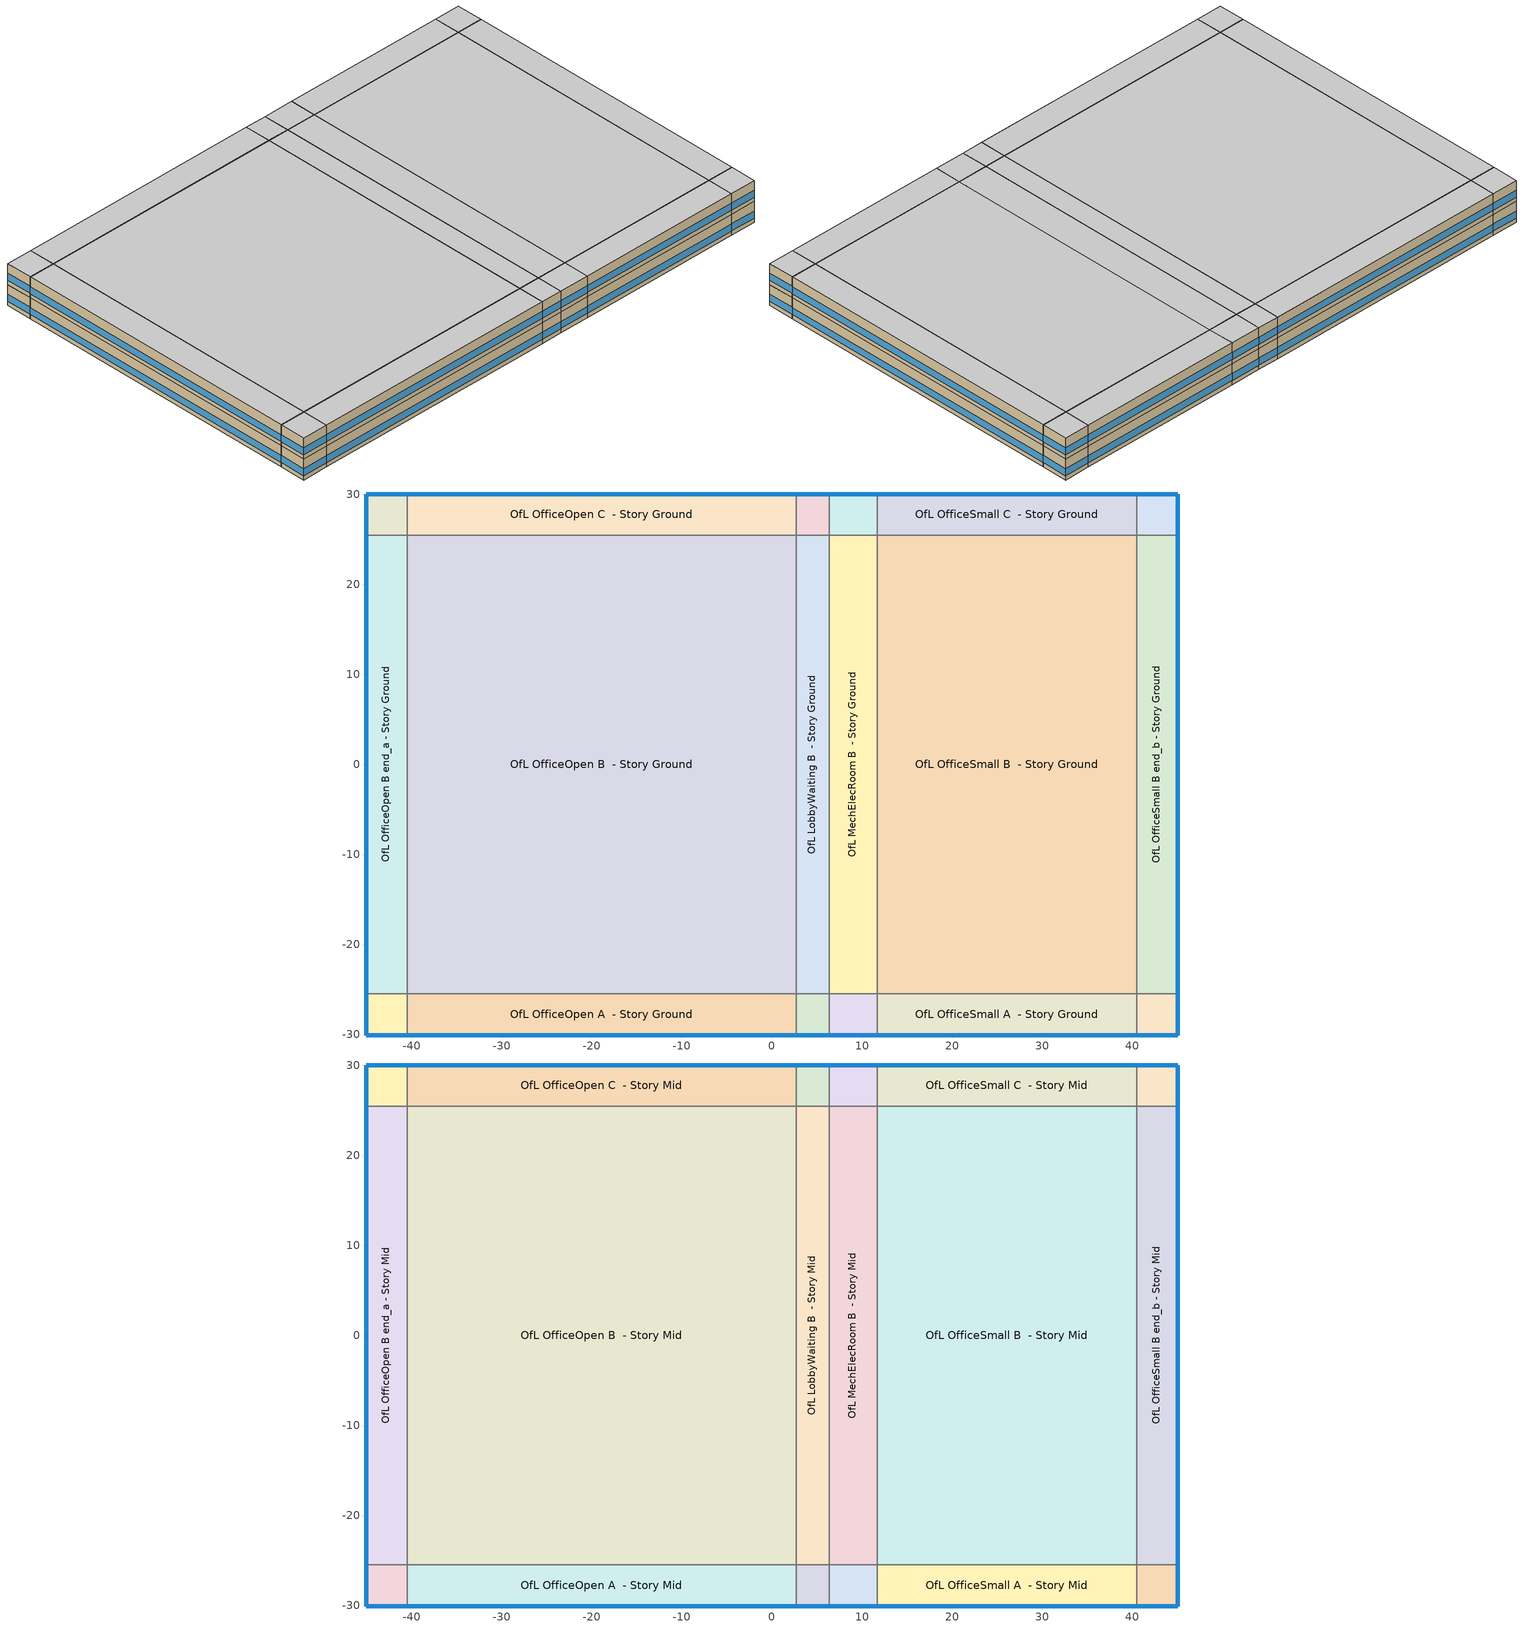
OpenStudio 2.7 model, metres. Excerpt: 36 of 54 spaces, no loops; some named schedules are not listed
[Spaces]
OfL OfficeOpen A end_a - Story Ground
 floor ground: -45.08,-30.05 -45.08,-25.48 -40.5,-25.48 -40.5,-30.05 z0
 wall outside: -45.08,-25.48 -45.08,-30.05 -40.5,-30.05 z0:3.66
 wall to OfL OfficeOpen B end_a - Story Ground: -40.5,-25.48 -45.08,-25.48 z0:3.66
 wall to OfL OfficeOpen A  - Story Ground: -40.5,-30.05 -40.5,-25.48 z0:3.66
 window: -45.05,-30.05 -40.53,-30.05 / -45.08,-25.5 -45.08,-30.02 z0.76:1.98
OfL OfficeOpen B end_a - Story Ground
 floor ground: -45.08,-25.48 -45.08,25.48 -40.5,25.48 -40.5,-25.48 z0
 wall outside: -45.08,25.48 -45.08,-25.48 z0:3.66
 wall to OfL OfficeOpen C end_a - Story Ground: -40.5,25.48 -45.08,25.48 z0:3.66
 wall to OfL OfficeOpen B  - Story Ground: -40.5,-25.48 -40.5,25.48 z0:3.66
 window: -45.08,25.45 -45.08,-25.45 z0.76:1.97
OfL OfficeOpen C end_a - Story Ground
 floor ground: -45.08,25.48 -45.08,30.05 -40.5,30.05 -40.5,25.48 z0
 wall outside: -40.5,30.05 -45.08,30.05 -45.08,25.48 z0:3.66
 wall to OfL OfficeOpen C  - Story Ground: -40.5,25.48 -40.5,30.05 z0:3.66
 window: -45.08,30.02 -45.08,25.5 / -40.53,30.05 -45.05,30.05 z0.76:1.98
OfL OfficeOpen A  - Story Ground
 floor ground: -40.5,-30.05 -40.5,-25.48 2.67,-25.48 2.67,-30.05 z0
 wall outside: -40.5,-30.05 2.67,-30.05 z0:3.66
 wall to OfL OfficeOpen B  - Story Ground: 2.67,-25.48 -40.5,-25.48 z0:3.66
 wall to OfL LobbyWaiting A  - Story Ground: 2.67,-30.05 2.67,-25.48 z0:3.66
 window: -40.48,-30.05 2.64,-30.05 z0.76:1.97
OfL OfficeOpen B  - Story Ground
 floor ground: -40.5,-25.48 -40.5,25.48 2.67,25.48 2.67,-25.48 z0
 wall to OfL OfficeOpen C  - Story Ground: 2.67,25.48 -40.5,25.48 z0:3.66
 wall to OfL LobbyWaiting B  - Story Ground: 2.67,-25.48 2.67,25.48 z0:3.66
OfL OfficeOpen C  - Story Ground
 floor ground: -40.5,25.48 -40.5,30.05 2.67,30.05 2.67,25.48 z0
 wall outside: 2.67,30.05 -40.5,30.05 z0:3.66
 wall to OfL LobbyWaiting C  - Story Ground: 2.67,25.48 2.67,30.05 z0:3.66
 window: 2.64,30.05 -40.48,30.05 z0.76:1.97
OfL LobbyWaiting A  - Story Ground
 floor ground: 2.67,-30.05 2.67,-25.48 6.38,-25.48 6.38,-30.05 z0
 wall outside: 2.67,-30.05 6.38,-30.05 z0:3.66
 wall to OfL LobbyWaiting B  - Story Ground: 6.38,-25.48 2.67,-25.48 z0:3.66
 wall to OfL MechElecRoom A  - Story Ground: 6.38,-30.05 6.38,-25.48 z0:3.66
 window: 2.69,-30.05 6.36,-30.05 z0.76:1.99
OfL LobbyWaiting B  - Story Ground
 floor ground: 2.67,-25.48 2.67,25.48 6.38,25.48 6.38,-25.48 z0
 wall to OfL LobbyWaiting C  - Story Ground: 6.38,25.48 2.67,25.48 z0:3.66
 wall to OfL MechElecRoom B  - Story Ground: 6.38,-25.48 6.38,25.48 z0:3.66
OfL LobbyWaiting C  - Story Ground
 floor ground: 2.67,25.48 2.67,30.05 6.38,30.05 6.38,25.48 z0
 wall outside: 6.38,30.05 2.67,30.05 z0:3.66
 wall to OfL MechElecRoom C  - Story Ground: 6.38,25.48 6.38,30.05 z0:3.66
 window: 6.36,30.05 2.69,30.05 z0.76:1.99
OfL MechElecRoom A  - Story Ground
 floor ground: 6.38,-30.05 6.38,-25.48 11.68,-25.48 11.68,-30.05 z0
 wall outside: 6.38,-30.05 11.68,-30.05 z0:3.66
 wall to OfL MechElecRoom B  - Story Ground: 11.68,-25.48 6.38,-25.48 z0:3.66
 wall to OfL OfficeSmall A  - Story Ground: 11.68,-30.05 11.68,-25.48 z0:3.66
 window: 6.41,-30.05 11.66,-30.05 z0.76:1.98
OfL MechElecRoom B  - Story Ground
 floor ground: 6.38,-25.48 6.38,25.48 11.68,25.48 11.68,-25.48 z0
 wall to OfL MechElecRoom C  - Story Ground: 11.68,25.48 6.38,25.48 z0:3.66
 wall to OfL OfficeSmall B  - Story Ground: 11.68,-25.48 11.68,25.48 z0:3.66
OfL MechElecRoom C  - Story Ground
 floor ground: 6.38,25.48 6.38,30.05 11.68,30.05 11.68,25.48 z0
 wall outside: 11.68,30.05 6.38,30.05 z0:3.66
 wall to OfL OfficeSmall C  - Story Ground: 11.68,25.48 11.68,30.05 z0:3.66
 window: 11.66,30.05 6.41,30.05 z0.76:1.98
OfL OfficeSmall A  - Story Ground
 floor ground: 11.68,-30.05 11.68,-25.48 40.5,-25.48 40.5,-30.05 z0
 wall outside: 11.68,-30.05 40.5,-30.05 z0:3.66
 wall to OfL OfficeSmall B  - Story Ground: 40.5,-25.48 11.68,-25.48 z0:3.66
 wall to OfL OfficeSmall A end_b - Story Ground: 40.5,-30.05 40.5,-25.48 z0:3.66
 window: 11.71,-30.05 40.48,-30.05 z0.76:1.97
OfL OfficeSmall B  - Story Ground
 floor ground: 11.68,-25.48 11.68,25.48 40.5,25.48 40.5,-25.48 z0
 wall to OfL OfficeSmall C  - Story Ground: 40.5,25.48 11.68,25.48 z0:3.66
 wall to OfL OfficeSmall B end_b - Story Ground: 40.5,-25.48 40.5,25.48 z0:3.66
OfL OfficeSmall C  - Story Ground
 floor ground: 11.68,25.48 11.68,30.05 40.5,30.05 40.5,25.48 z0
 wall outside: 40.5,30.05 11.68,30.05 z0:3.66
 wall to OfL OfficeSmall C end_b - Story Ground: 40.5,25.48 40.5,30.05 z0:3.66
 window: 40.48,30.05 11.71,30.05 z0.76:1.97
OfL OfficeSmall A end_b - Story Ground
 floor ground: 40.5,-30.05 40.5,-25.48 45.08,-25.48 45.08,-30.05 z0
 wall outside: 40.5,-30.05 45.08,-30.05 45.08,-25.48 z0:3.66
 wall to OfL OfficeSmall B end_b - Story Ground: 45.08,-25.48 40.5,-25.48 z0:3.66
 window: 40.53,-30.05 45.05,-30.05 / 45.08,-30.02 45.08,-25.5 z0.76:1.98
OfL OfficeSmall B end_b - Story Ground
 floor ground: 40.5,-25.48 40.5,25.48 45.08,25.48 45.08,-25.48 z0
 wall outside: 45.08,-25.48 45.08,25.48 z0:3.66
 wall to OfL OfficeSmall C end_b - Story Ground: 45.08,25.48 40.5,25.48 z0:3.66
 window: 45.08,-25.45 45.08,25.45 z0.76:1.97
OfL OfficeSmall C end_b - Story Ground
 floor ground: 40.5,25.48 40.5,30.05 45.08,30.05 45.08,25.48 z0
 wall outside: 45.08,25.48 45.08,30.05 40.5,30.05 z0:3.66
 window: 45.08,25.5 45.08,30.02 / 45.05,30.05 40.53,30.05 z0.76:1.98
OfL OfficeOpen A end_a - Story Mid
 floor to OfL OfficeOpen A end_a - Story Ground: -45.08,-30.05 -45.08,-25.48 -40.5,-25.48 -40.5,-30.05 z3.66
 wall outside: -45.08,-25.48 -45.08,-30.05 -40.5,-30.05 z3.66:7.32
 wall to OfL OfficeOpen B end_a - Story Mid: -40.5,-25.48 -45.08,-25.48 z3.66:7.32
 wall to OfL OfficeOpen A  - Story Mid: -40.5,-30.05 -40.5,-25.48 z3.66:7.32
 window: -45.08,-25.5 -45.08,-30.02 / -45.05,-30.05 -40.53,-30.05 z4.42:5.64
 ceiling to OfL OfficeOpen A end_a - Story Top: -40.5,-30.05 -40.5,-25.48 -45.08,-25.48 -45.08,-30.05 z7.32
OfL OfficeOpen B end_a - Story Mid
 floor to OfL OfficeOpen B end_a - Story Ground: -45.08,-25.48 -45.08,25.48 -40.5,25.48 -40.5,-25.48 z3.66
 wall outside: -45.08,25.48 -45.08,-25.48 z3.66:7.32
 wall to OfL OfficeOpen C end_a - Story Mid: -40.5,25.48 -45.08,25.48 z3.66:7.32
 wall to OfL OfficeOpen B  - Story Mid: -40.5,-25.48 -40.5,25.48 z3.66:7.32
 window: -45.08,25.45 -45.08,-25.45 z4.42:5.63
 ceiling to OfL OfficeOpen B end_a - Story Top: -40.5,-25.48 -40.5,25.48 -45.08,25.48 -45.08,-25.48 z7.32
OfL OfficeOpen C end_a - Story Mid
 floor to OfL OfficeOpen C end_a - Story Ground: -45.08,25.48 -45.08,30.05 -40.5,30.05 -40.5,25.48 z3.66
 wall outside: -40.5,30.05 -45.08,30.05 -45.08,25.48 z3.66:7.32
 wall to OfL OfficeOpen C  - Story Mid: -40.5,25.48 -40.5,30.05 z3.66:7.32
 window: -40.53,30.05 -45.05,30.05 / -45.08,30.02 -45.08,25.5 z4.42:5.64
 ceiling to OfL OfficeOpen C end_a - Story Top: -40.5,25.48 -40.5,30.05 -45.08,30.05 -45.08,25.48 z7.32
OfL OfficeOpen A  - Story Mid
 floor to OfL OfficeOpen A  - Story Ground: -40.5,-30.05 -40.5,-25.48 2.67,-25.48 2.67,-30.05 z3.66
 wall outside: -40.5,-30.05 2.67,-30.05 z3.66:7.32
 wall to OfL OfficeOpen B  - Story Mid: 2.67,-25.48 -40.5,-25.48 z3.66:7.32
 wall to OfL LobbyWaiting A  - Story Mid: 2.67,-30.05 2.67,-25.48 z3.66:7.32
 window: -40.48,-30.05 2.64,-30.05 z4.42:5.63
 ceiling to OfL OfficeOpen A  - Story Top: 2.67,-30.05 2.67,-25.48 -40.5,-25.48 -40.5,-30.05 z7.32
OfL OfficeOpen B  - Story Mid
 floor to OfL OfficeOpen B  - Story Ground: -40.5,-25.48 -40.5,25.48 2.67,25.48 2.67,-25.48 z3.66
 wall to OfL OfficeOpen C  - Story Mid: 2.67,25.48 -40.5,25.48 z3.66:7.32
 wall to OfL LobbyWaiting B  - Story Mid: 2.67,-25.48 2.67,25.48 z3.66:7.32
 ceiling to OfL OfficeOpen B  - Story Top: 2.67,-25.48 2.67,25.48 -40.5,25.48 -40.5,-25.48 z7.32
OfL OfficeOpen C  - Story Mid
 floor to OfL OfficeOpen C  - Story Ground: -40.5,25.48 -40.5,30.05 2.67,30.05 2.67,25.48 z3.66
 wall outside: 2.67,30.05 -40.5,30.05 z3.66:7.32
 wall to OfL LobbyWaiting C  - Story Mid: 2.67,25.48 2.67,30.05 z3.66:7.32
 window: 2.64,30.05 -40.48,30.05 z4.42:5.63
 ceiling to OfL OfficeOpen C  - Story Top: 2.67,25.48 2.67,30.05 -40.5,30.05 -40.5,25.48 z7.32
OfL LobbyWaiting A  - Story Mid
 floor to OfL LobbyWaiting A  - Story Ground: 2.67,-30.05 2.67,-25.48 6.38,-25.48 6.38,-30.05 z3.66
 wall outside: 2.67,-30.05 6.38,-30.05 z3.66:7.32
 wall to OfL LobbyWaiting B  - Story Mid: 6.38,-25.48 2.67,-25.48 z3.66:7.32
 wall to OfL MechElecRoom A  - Story Mid: 6.38,-30.05 6.38,-25.48 z3.66:7.32
 window: 2.69,-30.05 6.36,-30.05 z4.42:5.64
 ceiling to OfL LobbyWaiting A  - Story Top: 6.38,-30.05 6.38,-25.48 2.67,-25.48 2.67,-30.05 z7.32
OfL LobbyWaiting B  - Story Mid
 floor to OfL LobbyWaiting B  - Story Ground: 2.67,-25.48 2.67,25.48 6.38,25.48 6.38,-25.48 z3.66
 wall to OfL LobbyWaiting C  - Story Mid: 6.38,25.48 2.67,25.48 z3.66:7.32
 wall to OfL MechElecRoom B  - Story Mid: 6.38,-25.48 6.38,25.48 z3.66:7.32
 ceiling to OfL LobbyWaiting B  - Story Top: 6.38,-25.48 6.38,25.48 2.67,25.48 2.67,-25.48 z7.32
OfL LobbyWaiting C  - Story Mid
 floor to OfL LobbyWaiting C  - Story Ground: 2.67,25.48 2.67,30.05 6.38,30.05 6.38,25.48 z3.66
 wall outside: 6.38,30.05 2.67,30.05 z3.66:7.32
 wall to OfL MechElecRoom C  - Story Mid: 6.38,25.48 6.38,30.05 z3.66:7.32
 window: 6.36,30.05 2.69,30.05 z4.42:5.64
 ceiling to OfL LobbyWaiting C  - Story Top: 6.38,25.48 6.38,30.05 2.67,30.05 2.67,25.48 z7.32
OfL MechElecRoom A  - Story Mid
 floor to OfL MechElecRoom A  - Story Ground: 6.38,-30.05 6.38,-25.48 11.68,-25.48 11.68,-30.05 z3.66
 wall outside: 6.38,-30.05 11.68,-30.05 z3.66:7.32
 wall to OfL MechElecRoom B  - Story Mid: 11.68,-25.48 6.38,-25.48 z3.66:7.32
 wall to OfL OfficeSmall A  - Story Mid: 11.68,-30.05 11.68,-25.48 z3.66:7.32
 window: 6.41,-30.05 11.66,-30.05 z4.42:5.64
 ceiling to OfL MechElecRoom A  - Story Top: 11.68,-30.05 11.68,-25.48 6.38,-25.48 6.38,-30.05 z7.32
OfL MechElecRoom B  - Story Mid
 floor to OfL MechElecRoom B  - Story Ground: 6.38,-25.48 6.38,25.48 11.68,25.48 11.68,-25.48 z3.66
 wall to OfL MechElecRoom C  - Story Mid: 11.68,25.48 6.38,25.48 z3.66:7.32
 wall to OfL OfficeSmall B  - Story Mid: 11.68,-25.48 11.68,25.48 z3.66:7.32
 ceiling to OfL MechElecRoom B  - Story Top: 11.68,-25.48 11.68,25.48 6.38,25.48 6.38,-25.48 z7.32
OfL MechElecRoom C  - Story Mid
 floor to OfL MechElecRoom C  - Story Ground: 6.38,25.48 6.38,30.05 11.68,30.05 11.68,25.48 z3.66
 wall outside: 11.68,30.05 6.38,30.05 z3.66:7.32
 wall to OfL OfficeSmall C  - Story Mid: 11.68,25.48 11.68,30.05 z3.66:7.32
 window: 11.66,30.05 6.41,30.05 z4.42:5.64
 ceiling to OfL MechElecRoom C  - Story Top: 11.68,25.48 11.68,30.05 6.38,30.05 6.38,25.48 z7.32
OfL OfficeSmall A  - Story Mid
 floor to OfL OfficeSmall A  - Story Ground: 11.68,-30.05 11.68,-25.48 40.5,-25.48 40.5,-30.05 z3.66
 wall outside: 11.68,-30.05 40.5,-30.05 z3.66:7.32
 wall to OfL OfficeSmall B  - Story Mid: 40.5,-25.48 11.68,-25.48 z3.66:7.32
 wall to OfL OfficeSmall A end_b - Story Mid: 40.5,-30.05 40.5,-25.48 z3.66:7.32
 window: 11.71,-30.05 40.48,-30.05 z4.42:5.63
 ceiling to OfL OfficeSmall A  - Story Top: 40.5,-30.05 40.5,-25.48 11.68,-25.48 11.68,-30.05 z7.32
OfL OfficeSmall B  - Story Mid
 floor to OfL OfficeSmall B  - Story Ground: 11.68,-25.48 11.68,25.48 40.5,25.48 40.5,-25.48 z3.66
 wall to OfL OfficeSmall C  - Story Mid: 40.5,25.48 11.68,25.48 z3.66:7.32
 wall to OfL OfficeSmall B end_b - Story Mid: 40.5,-25.48 40.5,25.48 z3.66:7.32
 ceiling to OfL OfficeSmall B  - Story Top: 40.5,-25.48 40.5,25.48 11.68,25.48 11.68,-25.48 z7.32
OfL OfficeSmall C  - Story Mid
 floor to OfL OfficeSmall C  - Story Ground: 11.68,25.48 11.68,30.05 40.5,30.05 40.5,25.48 z3.66
 wall outside: 40.5,30.05 11.68,30.05 z3.66:7.32
 wall to OfL OfficeSmall C end_b - Story Mid: 40.5,25.48 40.5,30.05 z3.66:7.32
 window: 40.48,30.05 11.71,30.05 z4.42:5.63
 ceiling to OfL OfficeSmall C  - Story Top: 40.5,25.48 40.5,30.05 11.68,30.05 11.68,25.48 z7.32
OfL OfficeSmall A end_b - Story Mid
 floor to OfL OfficeSmall A end_b - Story Ground: 40.5,-30.05 40.5,-25.48 45.08,-25.48 45.08,-30.05 z3.66
 wall outside: 40.5,-30.05 45.08,-30.05 45.08,-25.48 z3.66:7.32
 wall to OfL OfficeSmall B end_b - Story Mid: 45.08,-25.48 40.5,-25.48 z3.66:7.32
 window: 45.08,-30.02 45.08,-25.5 / 40.53,-30.05 45.05,-30.05 z4.42:5.64
 ceiling to OfL OfficeSmall A end_b - Story Top: 45.08,-30.05 45.08,-25.48 40.5,-25.48 40.5,-30.05 z7.32
OfL OfficeSmall B end_b - Story Mid
 floor to OfL OfficeSmall B end_b - Story Ground: 40.5,-25.48 40.5,25.48 45.08,25.48 45.08,-25.48 z3.66
 wall outside: 45.08,-25.48 45.08,25.48 z3.66:7.32
 wall to OfL OfficeSmall C end_b - Story Mid: 45.08,25.48 40.5,25.48 z3.66:7.32
 window: 45.08,-25.45 45.08,25.45 z4.42:5.63
 ceiling to OfL OfficeSmall B end_b - Story Top: 45.08,-25.48 45.08,25.48 40.5,25.48 40.5,-25.48 z7.32
OfL OfficeSmall C end_b - Story Mid
 floor to OfL OfficeSmall C end_b - Story Ground: 40.5,25.48 40.5,30.05 45.08,30.05 45.08,25.48 z3.66
 wall outside: 45.08,25.48 45.08,30.05 40.5,30.05 z3.66:7.32
 window: 45.05,30.05 40.53,30.05 / 45.08,25.5 45.08,30.02 z4.42:5.64
 ceiling to OfL OfficeSmall C end_b - Story Top: 45.08,25.48 45.08,30.05 40.5,30.05 40.5,25.48 z7.32
[Building]
DEER Pre-1975|OfL: Default Construction Set=Res DEER Pre-1975 - OfL - CEC T24-CEC6; Standards Building Type=OfL
[Site]
Site 1: Terrain=City
[ClimateZones]
Climate Zone Institution Name 1=CEC; Climate Zone Document Name 1=California Climate Zone Descriptions; Climate Zone Document Year 1=1995; Climate Zone Value 1=6; Climate Zone Institution Name 2=ASHRAE; Climate Zone Document Name 2=ANSI/ASHRAE Standard 169; Climate Zone Document Year 2=2006
[SizingPeriod:DesignDay] Barometric Pressure {Pa}=100977; Sky Clearness=0; Rain Indicator=0; Snow Indicator=0; Day of Month=21; Daylight Saving Time Indicator=0; Humidity Indicating Type=Wetbulb; Dry-Bulb Temperature Range Modifier Type=DefaultMultipliers
Name | Maximum Dry-Bulb Temperature {C} | Daily Dry-Bulb Temperature Range {deltaC} | Humidity Indicating Conditions at Maximum Dry-Bulb | Wind Speed {m/s} | Wind Direction {deg} | Month | Day Type | Solar Model Indicator | ASHRAE Taub | ASHRAE Taud
Houston Bush Intercontinental Ann Clg .4% Condns DB=>MWB | 36 | 10.1 | 24.8 | 3.5 | 170 | 7 | SummerDesignDay | ASHRAETau | 0.499 | 1.97
Houston Bush Intercontinental Ann Htg 99.6% Condns DB | -1.6 | 0 | -1.6 | 2.8 | 0 | 1 | WinterDesignDay | ASHRAEClearSky
[Site:GroundTemperature:BuildingSurface]
19.527, 19.502, 19.536, 19.598, 20.002, 21.64, 22.225, 22.375, 21.449, 20.121, 19.802, 19.633
[DefaultConstructionSet]
Res DEER Pre-1975 - OfL - CEC T24-CEC6: Default Exterior Surface Constructions=Default Surface Constructions 1; Default Interior Surface Constructions=Default Surface Constructions 2; Default Ground Contact Surface Constructions=Default Surface Constructions 3; Default Exterior SubSurface Constructions=Default Sub Surface Constructions 1; Default Interior SubSurface Constructions=Default Sub Surface Constructions 2; Interior Partition Construction=Typical Interior Partition
[DefaultSurfaceConstructions]
Name | Floor Construction | Wall Construction | Roof Ceiling Construction
Default Surface Constructions 1 | DEER Uncarpeted 6in Slab Floor | DEER Insulated Steel Framed Exterior Wall R-5.67 | DEER Mass Roof R-15.77
Default Surface Constructions 2 | DEER Carpeted 6in Slab Floor | Typical Interior Wall | DEER Carpeted 6in Slab Floor
Default Surface Constructions 3 | DEER Carpeted 6in Slab Floor | Typical Uninsulated Basement Mass Wall
[Construction]
DEER Uncarpeted 6in Slab Floor: Typical Insulation R-4.17, 6 in. Normalweight Concrete Floor
DEER Insulated Steel Framed Exterior Wall R-5.67: 25mm Stucco, 5/8 in. Gypsum Board, Typical Insulation R-4.17, 5/8 in. Gypsum Board
DEER Mass Roof R-15.77: Roof Membrane, Typical Insulation R-15.27, Metal Roof Surface
DEER Carpeted 6in Slab Floor: Typical Insulation, 6 in. Normalweight Concrete Floor, Typical Carpet Pad
Typical Interior Wall: G01 13mm gypsum board, G01 13mm gypsum board
Typical Uninsulated Basement Mass Wall: 8 in. Concrete Block Basement Wall
DEER Metal Framed Window U-1.23 SHGC 0.82: Simple Glazing U-1.23 SHGC 0.82
DEER Metal Framed Window U-1.23 SHGC 0.82 1: Simple Glazing U-1.23 SHGC 0.82 1
Typical Uninsulated Swinging Door: Typical Insulation
U 0.98 SHGC 0.68 Sgl Ref-B-H Clr 6mm: REF B CLEAR HI 6MM
Typical Insulated Metal Door: F08 Metal surface, Typical Insulation
DEER Skylight U-1.31 SHGC 0.61: Simple Glazing U-1.23 SHGC 0.61
Typical Interior Window: Clear 3mm
Typical Interior Door; Typical Interior Partition: G05 25mm wood
[Material:NoMass] Roughness=Smooth; Thermal Absorptance=0.9; Solar Absorptance=0.7
Name | Thermal Resistance {m2-K/W} | Visible Absorptance
Typical Insulation R-4.17 | 0.734957 | 0.7
Typical Insulation R-15.27 | 2.68843 | 0.7
Typical Insulation | 0.0282222 | 0.7
Typical Carpet Pad | 0.21648 | 0.8
[Material] Thermal Absorptance=0.9
Name | Roughness | Thickness {m} | Conductivity {W/m-K} | Density {kg/m3} | Specific Heat {J/kg-K} | Solar Absorptance | Visible Absorptance
6 in. Normalweight Concrete Floor | MediumRough | 0.1524 | 2.31 | 2322 | 832 | 0.7 | 0.7
25mm Stucco | Smooth | 0.0254 | 0.72 | 1856 | 840 | 0.7 | 0.7
5/8 in. Gypsum Board | MediumSmooth | 0.0159 | 0.16 | 800 | 1090 | 0.7 | 0.7
Roof Membrane | VeryRough | 0.0095 | 0.16 | 1121.29 | 1460 | 0.7 | 0.7
Metal Roof Surface; F08 Metal surface | Smooth | 0.0008 | 45.28 | 7824 | 500 | 0.7 | 0.7
G01 13mm gypsum board | Smooth | 0.0127 | 0.160031 | 800.001 | 1090.73 | 0.7 | 0.5
8 in. Concrete Block Basement Wall | MediumRough | 0.2032 | 1.326 | 1842 | 912 | 0.7 | 0.7
G05 25mm wood | MediumSmooth | 0.0254 | 0.15 | 608 | 1630 | 0.5 | 0.5
[DefaultSubSurfaceConstructions]
Name | Fixed Window Construction | Operable Window Construction | Door Construction | Glass Door Construction | Overhead Door Construction | Skylight Construction | Tubular Daylight Dome Construction | Tubular Daylight Diffuser Construction
Default Sub Surface Constructions 1 | DEER Metal Framed Window U-1.23 SHGC 0.82 | DEER Metal Framed Window U-1.23 SHGC 0.82 1 | Typical Uninsulated Swinging Door | U 0.98 SHGC 0.68 Sgl Ref-B-H Clr 6mm | Typical Insulated Metal Door | DEER Skylight U-1.31 SHGC 0.61 | Typical Interior Window | Typical Interior Window
Default Sub Surface Constructions 2 | Typical Interior Window | Typical Interior Window | Typical Interior Door
[WindowMaterial:SimpleGlazingSystem] Visible Transmittance=0.25
Name | U-Factor {W/m2-K} | Solar Heat Gain Coefficient
Simple Glazing U-1.23 SHGC 0.82; Simple Glazing U-1.23 SHGC 0.82 1 | 6.98426 | 0.82
Simple Glazing U-1.23 SHGC 0.61 | 7 | 0.61
[WindowMaterial:Glazing] Optical Data Type=SpectralAverage; Infrared Transmittance at Normal Incidence=0; Front Side Infrared Hemispherical Emissivity=0.84; Conductivity {W/m-K}=0.9; Dirt Correction Factor for Solar and Visible Transmittance=1; Solar Diffusing=No
Name | Thickness {m} | Solar Transmittance at Normal Incidence | Front Side Solar Reflectance at Normal Incidence | Back Side Solar Reflectance at Normal Incidence | Visible Transmittance at Normal Incidence | Front Side Visible Reflectance at Normal Incidence | Back Side Visible Reflectance at Normal Incidence | Back Side Infrared Hemispherical Emissivity
REF B CLEAR HI 6MM | 0.006 | 0.24 | 0.16 | 0.32 | 0.3 | 0.16 | 0.29 | 0.6
Clear 3mm | 0.003 | 0.837 | 0.075 | 0.075 | 0.898 | 0.081 | 0.081 | 0.84
[SpaceType] Standards Building Type=OfL
Name | Default Schedule Set | Design Specification Outdoor Air Object | Standards Space Type
OfL LobbyWaiting - DEER Pre-1975 | OfL LobbyWaiting Schedule Set | OfL LobbyWaiting Ventilation | LobbyWaiting
OfL OfficeSmall - DEER Pre-1975 | OfL OfficeSmall Schedule Set | OfL OfficeSmall Ventilation | OfficeSmall
OfL OfficeOpen - DEER Pre-1975 | OfL OfficeOpen Schedule Set | OfL OfficeOpen Ventilation | OfficeOpen
OfL MechElecRoom - DEER Pre-1975 | OfL MechElecRoom Schedule Set | OfL MechElecRoom Ventilation | MechElecRoom
[BuildingStory] Nominal Floor to Floor Height {m}=3.6576
Name | Nominal Z Coordinate {m}
Story Ground | 0
Story Mid | 3.6576
[Space]
Name | Space Type | Building Story | Thermal Zone
OfL OfficeOpen A end_a - Story Ground | OfL OfficeOpen - DEER Pre-1975 | Story Ground | Zone OfL OfficeOpen A end_a - Story Ground
OfL OfficeOpen B end_a - Story Ground | OfL OfficeOpen - DEER Pre-1975 | Story Ground | Zone OfL OfficeOpen B end_a - Story Ground
OfL OfficeOpen C end_a - Story Ground | OfL OfficeOpen - DEER Pre-1975 | Story Ground | Zone OfL OfficeOpen C end_a - Story Ground
OfL OfficeOpen A  - Story Ground | OfL OfficeOpen - DEER Pre-1975 | Story Ground | Zone OfL OfficeOpen A  - Story Ground
OfL OfficeOpen B  - Story Ground | OfL OfficeOpen - DEER Pre-1975 | Story Ground | Zone OfL OfficeOpen B  - Story Ground
OfL OfficeOpen C  - Story Ground | OfL OfficeOpen - DEER Pre-1975 | Story Ground | Zone OfL OfficeOpen C  - Story Ground
OfL LobbyWaiting A  - Story Ground | OfL LobbyWaiting - DEER Pre-1975 | Story Ground | Zone OfL LobbyWaiting A  - Story Ground
OfL LobbyWaiting B  - Story Ground | OfL LobbyWaiting - DEER Pre-1975 | Story Ground | Zone OfL LobbyWaiting B  - Story Ground
OfL LobbyWaiting C  - Story Ground | OfL LobbyWaiting - DEER Pre-1975 | Story Ground | Zone OfL LobbyWaiting C  - Story Ground
OfL MechElecRoom A  - Story Ground | OfL MechElecRoom - DEER Pre-1975 | Story Ground | Zone OfL MechElecRoom A  - Story Ground
OfL MechElecRoom B  - Story Ground | OfL MechElecRoom - DEER Pre-1975 | Story Ground | Zone OfL MechElecRoom B  - Story Ground
OfL MechElecRoom C  - Story Ground | OfL MechElecRoom - DEER Pre-1975 | Story Ground | Zone OfL MechElecRoom C  - Story Ground
OfL OfficeSmall A  - Story Ground | OfL OfficeSmall - DEER Pre-1975 | Story Ground | Zone OfL OfficeSmall A  - Story Ground
OfL OfficeSmall B  - Story Ground | OfL OfficeSmall - DEER Pre-1975 | Story Ground | Zone OfL OfficeSmall B  - Story Ground
OfL OfficeSmall C  - Story Ground | OfL OfficeSmall - DEER Pre-1975 | Story Ground | Zone OfL OfficeSmall C  - Story Ground
OfL OfficeSmall A end_b - Story Ground | OfL OfficeSmall - DEER Pre-1975 | Story Ground | Zone OfL OfficeSmall A end_b - Story Ground
OfL OfficeSmall B end_b - Story Ground | OfL OfficeSmall - DEER Pre-1975 | Story Ground | Zone OfL OfficeSmall B end_b - Story Ground
OfL OfficeSmall C end_b - Story Ground | OfL OfficeSmall - DEER Pre-1975 | Story Ground | Zone OfL OfficeSmall C end_b - Story Ground
OfL OfficeOpen A end_a - Story Mid | OfL OfficeOpen - DEER Pre-1975 | Story Mid | Zone OfL OfficeOpen A end_a - Story Mid
OfL OfficeOpen B end_a - Story Mid | OfL OfficeOpen - DEER Pre-1975 | Story Mid | Zone OfL OfficeOpen B end_a - Story Mid
OfL OfficeOpen C end_a - Story Mid | OfL OfficeOpen - DEER Pre-1975 | Story Mid | Zone OfL OfficeOpen C end_a - Story Mid
OfL OfficeOpen A  - Story Mid | OfL OfficeOpen - DEER Pre-1975 | Story Mid | Zone OfL OfficeOpen A  - Story Mid
OfL OfficeOpen B  - Story Mid | OfL OfficeOpen - DEER Pre-1975 | Story Mid | Zone OfL OfficeOpen B  - Story Mid
OfL OfficeOpen C  - Story Mid | OfL OfficeOpen - DEER Pre-1975 | Story Mid | Zone OfL OfficeOpen C  - Story Mid
OfL LobbyWaiting A  - Story Mid | OfL LobbyWaiting - DEER Pre-1975 | Story Mid | Zone OfL LobbyWaiting A  - Story Mid
OfL LobbyWaiting B  - Story Mid | OfL LobbyWaiting - DEER Pre-1975 | Story Mid | Zone OfL LobbyWaiting B  - Story Mid
OfL LobbyWaiting C  - Story Mid | OfL LobbyWaiting - DEER Pre-1975 | Story Mid | Zone OfL LobbyWaiting C  - Story Mid
OfL MechElecRoom A  - Story Mid | OfL MechElecRoom - DEER Pre-1975 | Story Mid | Zone OfL MechElecRoom A  - Story Mid
OfL MechElecRoom B  - Story Mid | OfL MechElecRoom - DEER Pre-1975 | Story Mid | Zone OfL MechElecRoom B  - Story Mid
OfL MechElecRoom C  - Story Mid | OfL MechElecRoom - DEER Pre-1975 | Story Mid | Zone OfL MechElecRoom C  - Story Mid
OfL OfficeSmall A  - Story Mid | OfL OfficeSmall - DEER Pre-1975 | Story Mid | Zone OfL OfficeSmall A  - Story Mid
OfL OfficeSmall B  - Story Mid | OfL OfficeSmall - DEER Pre-1975 | Story Mid | Zone OfL OfficeSmall B  - Story Mid
OfL OfficeSmall C  - Story Mid | OfL OfficeSmall - DEER Pre-1975 | Story Mid | Zone OfL OfficeSmall C  - Story Mid
OfL OfficeSmall A end_b - Story Mid | OfL OfficeSmall - DEER Pre-1975 | Story Mid | Zone OfL OfficeSmall A end_b - Story Mid
OfL OfficeSmall B end_b - Story Mid | OfL OfficeSmall - DEER Pre-1975 | Story Mid | Zone OfL OfficeSmall B end_b - Story Mid
OfL OfficeSmall C end_b - Story Mid | OfL OfficeSmall - DEER Pre-1975 | Story Mid | Zone OfL OfficeSmall C end_b - Story Mid
[ThermalZone] Multiplier=1; Use Ideal Air Loads=No
Name | Thermostat
Zone OfL OfficeOpen A end_a - Story Ground | OfL OfficeOpen - DEER Pre-1975 Thermostat 1
Zone OfL OfficeOpen B end_a - Story Ground | OfL OfficeOpen - DEER Pre-1975 Thermostat 3
Zone OfL OfficeOpen C end_a - Story Ground | OfL OfficeOpen - DEER Pre-1975 Thermostat
Zone OfL OfficeOpen A  - Story Ground | OfL OfficeOpen - DEER Pre-1975 Thermostat 4
Zone OfL OfficeOpen B  - Story Ground | OfL OfficeOpen - DEER Pre-1975 Thermostat 5
Zone OfL OfficeOpen C  - Story Ground | OfL OfficeOpen - DEER Pre-1975 Thermostat 2
Zone OfL LobbyWaiting A  - Story Ground | OfL LobbyWaiting - DEER Pre-1975 Thermostat 1
Zone OfL LobbyWaiting B  - Story Ground | OfL LobbyWaiting - DEER Pre-1975 Thermostat 2
Zone OfL LobbyWaiting C  - Story Ground | OfL LobbyWaiting - DEER Pre-1975 Thermostat
Zone OfL MechElecRoom A  - Story Ground | OfL MechElecRoom - DEER Pre-1975 Thermostat 1
Zone OfL MechElecRoom B  - Story Ground | OfL MechElecRoom - DEER Pre-1975 Thermostat 2
Zone OfL MechElecRoom C  - Story Ground | OfL MechElecRoom - DEER Pre-1975 Thermostat 3
Zone OfL OfficeSmall A  - Story Ground | OfL OfficeSmall - DEER Pre-1975 Thermostat 3
Zone OfL OfficeSmall B  - Story Ground | OfL OfficeSmall - DEER Pre-1975 Thermostat 7
Zone OfL OfficeSmall C  - Story Ground | OfL OfficeSmall - DEER Pre-1975 Thermostat 8
Zone OfL OfficeSmall A end_b - Story Ground | OfL OfficeSmall - DEER Pre-1975 Thermostat 9
Zone OfL OfficeSmall B end_b - Story Ground | OfL OfficeSmall - DEER Pre-1975 Thermostat 10
Zone OfL OfficeSmall C end_b - Story Ground | OfL OfficeSmall - DEER Pre-1975 Thermostat 11
Zone OfL OfficeOpen A end_a - Story Mid | OfL OfficeOpen - DEER Pre-1975 Thermostat 8
Zone OfL OfficeOpen B end_a - Story Mid | OfL OfficeOpen - DEER Pre-1975 Thermostat 9
Zone OfL OfficeOpen C end_a - Story Mid | OfL OfficeOpen - DEER Pre-1975 Thermostat 10
Zone OfL OfficeOpen A  - Story Mid | OfL OfficeOpen - DEER Pre-1975 Thermostat 11
Zone OfL OfficeOpen B  - Story Mid | OfL OfficeOpen - DEER Pre-1975 Thermostat 12
Zone OfL OfficeOpen C  - Story Mid | OfL OfficeOpen - DEER Pre-1975 Thermostat 6
Zone OfL LobbyWaiting A  - Story Mid | OfL LobbyWaiting - DEER Pre-1975 Thermostat 5
Zone OfL LobbyWaiting B  - Story Mid | OfL LobbyWaiting - DEER Pre-1975 Thermostat 6
Zone OfL LobbyWaiting C  - Story Mid | OfL LobbyWaiting - DEER Pre-1975 Thermostat 7
Zone OfL MechElecRoom A  - Story Mid | OfL MechElecRoom - DEER Pre-1975 Thermostat 4
Zone OfL MechElecRoom B  - Story Mid | OfL MechElecRoom - DEER Pre-1975 Thermostat 6
Zone OfL MechElecRoom C  - Story Mid | OfL MechElecRoom - DEER Pre-1975 Thermostat 5
Zone OfL OfficeSmall A  - Story Mid | OfL OfficeSmall - DEER Pre-1975 Thermostat 14
Zone OfL OfficeSmall B  - Story Mid | OfL OfficeSmall - DEER Pre-1975 Thermostat 6
Zone OfL OfficeSmall C  - Story Mid | OfL OfficeSmall - DEER Pre-1975 Thermostat 12
Zone OfL OfficeSmall A end_b - Story Mid | OfL OfficeSmall - DEER Pre-1975 Thermostat 5
Zone OfL OfficeSmall B end_b - Story Mid | OfL OfficeSmall - DEER Pre-1975 Thermostat 15
Zone OfL OfficeSmall C end_b - Story Mid | OfL OfficeSmall - DEER Pre-1975 Thermostat 1
[People:Definition] Number of People Calculation Method=People/Area; Fraction Radiant=0.3
Name | People per Space Floor Area {person/m2}
OfL LobbyWaiting People Definition; OfL OfficeOpen People Definition | 0.0721182
OfL MechElecRoom People Definition | 0.0236806
OfL OfficeSmall People Definition | 0.0473612
[People] Work Efficiency Schedule=Work Efficiency Schedule; Clothing Insulation Schedule=Clothing Schedule; Air Velocity Schedule=Air Velocity Schedule; Multiplier=1
Name | People Definition | Space or SpaceType
OfL LobbyWaiting People | OfL LobbyWaiting People Definition | OfL LobbyWaiting - DEER Pre-1975
OfL MechElecRoom People | OfL MechElecRoom People Definition | OfL MechElecRoom - DEER Pre-1975
OfL OfficeOpen People | OfL OfficeOpen People Definition | OfL OfficeOpen - DEER Pre-1975
OfL OfficeSmall People | OfL OfficeSmall People Definition | OfL OfficeSmall - DEER Pre-1975
[Lights:Definition] Design Level Calculation Method=Watts/Area
Name | Watts per Space Floor Area {W/m2}
OfL LobbyWaiting Lights Definition; OfL MechElecRoom Lights Definition | 16.1459
OfL OfficeOpen Lights Definition | 15.0695
OfL OfficeSmall Lights Definition | 17.2223
[Lights] Fraction Replaceable=0
Name | Lights Definition | Space or SpaceType
OfL LobbyWaiting Lights | OfL LobbyWaiting Lights Definition | OfL LobbyWaiting - DEER Pre-1975
OfL MechElecRoom Lights | OfL MechElecRoom Lights Definition | OfL MechElecRoom - DEER Pre-1975
OfL OfficeOpen Lights | OfL OfficeOpen Lights Definition | OfL OfficeOpen - DEER Pre-1975
OfL OfficeSmall Lights | OfL OfficeSmall Lights Definition | OfL OfficeSmall - DEER Pre-1975
[ElectricEquipment:Definition] Design Level Calculation Method=Watts/Area; Fraction Radiant=0.5
Name | Watts per Space Floor Area {W/m2}
OfL LobbyWaiting Elec Equip Definition | 5.7856
OfL MechElecRoom Elec Equip Definition | 2.4757
OfL OfficeOpen Elec Equip Definition; OfL OfficeSmall Elec Equip Definition | 18.5677
[ElectricEquipment]
Name | Electric Equipment Definition | Space or SpaceType
OfL LobbyWaiting Elec Equip | OfL LobbyWaiting Elec Equip Definition | OfL LobbyWaiting - DEER Pre-1975
OfL MechElecRoom Elec Equip | OfL MechElecRoom Elec Equip Definition | OfL MechElecRoom - DEER Pre-1975
OfL OfficeOpen Elec Equip | OfL OfficeOpen Elec Equip Definition | OfL OfficeOpen - DEER Pre-1975
OfL OfficeSmall Elec Equip | OfL OfficeSmall Elec Equip Definition | OfL OfficeSmall - DEER Pre-1975
[DesignSpecification:OutdoorAir] Outdoor Air Method=Sum
Name | Outdoor Air Flow per Floor Area {m3/s-m2}
OfL LobbyWaiting Ventilation | 0.000508
OfL MechElecRoom Ventilation | 0.000254
OfL OfficeOpen Ventilation | 0.0006604
OfL OfficeSmall Ventilation | 0.0004572
[DefaultScheduleSet] Number of People Schedule=D_OfL_All_Occup_Yr; Electric Equipment Schedule=D_OfL_All_Misc_Yr; Infiltration Schedule=D_OfL_All_C_Inf_Yr
Name | People Activity Level Schedule | Lighting Schedule
OfL LobbyWaiting Schedule Set | DEER Activity 147W/person | D17_OfL_LobWt_LF_Yr
OfL MechElecRoom Schedule Set | DEER Activity 147W/person | D17_OfL_Mech_LF_Yr
OfL OfficeOpen Schedule Set | DEER Activity 132W/person | D17_OfL_OffOpn_LF_Yr
OfL OfficeSmall Schedule Set | DEER Activity 132W/person | D17_OfL_OffSm_LF_Yr
[SpaceInfiltration:DesignFlowRate] Schedule=Always On Discrete; Design Flow Rate Calculation Method=Flow/ExteriorArea; Flow per Exterior Surface Area {m3/s-m2}=0.00019304; Constant Term Coefficient=0; Temperature Term Coefficient=0; Velocity Term Coefficient=0.224; Velocity Squared Term Coefficient=0
Name | Space or SpaceType
OfL LobbyWaiting A  - Story Ground Infiltration | OfL LobbyWaiting A  - Story Ground
OfL LobbyWaiting A  - Story Mid Infiltration | OfL LobbyWaiting A  - Story Mid
OfL LobbyWaiting C  - Story Ground Infiltration | OfL LobbyWaiting C  - Story Ground
OfL LobbyWaiting C  - Story Mid Infiltration | OfL LobbyWaiting C  - Story Mid
OfL MechElecRoom A  - Story Ground Infiltration | OfL MechElecRoom A  - Story Ground
OfL MechElecRoom A  - Story Mid Infiltration | OfL MechElecRoom A  - Story Mid
OfL MechElecRoom C  - Story Ground Infiltration | OfL MechElecRoom C  - Story Ground
OfL MechElecRoom C  - Story Mid Infiltration | OfL MechElecRoom C  - Story Mid
OfL OfficeOpen A  - Story Ground Infiltration | OfL OfficeOpen A  - Story Ground
OfL OfficeOpen A  - Story Mid Infiltration | OfL OfficeOpen A  - Story Mid
OfL OfficeOpen A end_a - Story Ground Infiltration | OfL OfficeOpen A end_a - Story Ground
OfL OfficeOpen A end_a - Story Mid Infiltration | OfL OfficeOpen A end_a - Story Mid
OfL OfficeOpen B end_a - Story Ground Infiltration | OfL OfficeOpen B end_a - Story Ground
OfL OfficeOpen B end_a - Story Mid Infiltration | OfL OfficeOpen B end_a - Story Mid
OfL OfficeOpen C  - Story Ground Infiltration | OfL OfficeOpen C  - Story Ground
OfL OfficeOpen C  - Story Mid Infiltration | OfL OfficeOpen C  - Story Mid
OfL OfficeOpen C end_a - Story Ground Infiltration | OfL OfficeOpen C end_a - Story Ground
OfL OfficeOpen C end_a - Story Mid Infiltration | OfL OfficeOpen C end_a - Story Mid
OfL OfficeSmall A  - Story Ground Infiltration | OfL OfficeSmall A  - Story Ground
OfL OfficeSmall A  - Story Mid Infiltration | OfL OfficeSmall A  - Story Mid
OfL OfficeSmall A end_b - Story Ground Infiltration | OfL OfficeSmall A end_b - Story Ground
OfL OfficeSmall A end_b - Story Mid Infiltration | OfL OfficeSmall A end_b - Story Mid
OfL OfficeSmall B end_b - Story Ground Infiltration | OfL OfficeSmall B end_b - Story Ground
OfL OfficeSmall B end_b - Story Mid Infiltration | OfL OfficeSmall B end_b - Story Mid
OfL OfficeSmall C  - Story Ground Infiltration | OfL OfficeSmall C  - Story Ground
OfL OfficeSmall C  - Story Mid Infiltration | OfL OfficeSmall C  - Story Mid
OfL OfficeSmall C end_b - Story Ground Infiltration | OfL OfficeSmall C end_b - Story Ground
OfL OfficeSmall C end_b - Story Mid Infiltration | OfL OfficeSmall C end_b - Story Mid
[Exterior:Lights:Definition]
Name | Design Level {W}
Parking Areas and Drives Def (W/ft^2) | 0.04
Building Facades Def (W/ft^2) | 0.25
Main Entries Def (W/ft) | 30
Other Doors Def (W/ft) | 25
[Exterior:Lights] Schedule=Always On Discrete; Control Option=AstronomicalClock
Name | Exterior Lights Definition | Multiplier
Parking Areas and Drives | Parking Areas and Drives Def (W/ft^2) | 283435
Building Facades | Building Facades Def (W/ft^2) | 11830.8
Main Entries | Main Entries Def (W/ft) | 57.9904
Other Doors | Other Doors Def (W/ft) | 69.984
[ThermostatSetpoint:DualSetpoint] Heating Setpoint Temperature Schedule=D_OfL_All_HTemp_Yr; Cooling Setpoint Temperature Schedule=D_OfL_All_CTemp_Yr
OfL LobbyWaiting - DEER Pre-1975 Thermostat; OfL LobbyWaiting - DEER Pre-1975 Thermostat 1; OfL LobbyWaiting - DEER Pre-1975 Thermostat 2; OfL LobbyWaiting - DEER Pre-1975 Thermostat 5; OfL LobbyWaiting - DEER Pre-1975 Thermostat 6; OfL LobbyWaiting - DEER Pre-1975 Thermostat 7; OfL MechElecRoom - DEER Pre-1975 Thermostat 1; OfL MechElecRoom - DEER Pre-1975 Thermostat 2; OfL MechElecRoom - DEER Pre-1975 Thermostat 3; OfL MechElecRoom - DEER Pre-1975 Thermostat 4; OfL MechElecRoom - DEER Pre-1975 Thermostat 5; OfL MechElecRoom - DEER Pre-1975 Thermostat 6; OfL OfficeOpen - DEER Pre-1975 Thermostat; OfL OfficeOpen - DEER Pre-1975 Thermostat 1; OfL OfficeOpen - DEER Pre-1975 Thermostat 2; OfL OfficeOpen - DEER Pre-1975 Thermostat 3; OfL OfficeOpen - DEER Pre-1975 Thermostat 4; OfL OfficeOpen - DEER Pre-1975 Thermostat 5; OfL OfficeOpen - DEER Pre-1975 Thermostat 6; OfL OfficeOpen - DEER Pre-1975 Thermostat 8; OfL OfficeOpen - DEER Pre-1975 Thermostat 9; OfL OfficeOpen - DEER Pre-1975 Thermostat 10; OfL OfficeOpen - DEER Pre-1975 Thermostat 11; OfL OfficeOpen - DEER Pre-1975 Thermostat 12; OfL OfficeSmall - DEER Pre-1975 Thermostat 1; OfL OfficeSmall - DEER Pre-1975 Thermostat 3; OfL OfficeSmall - DEER Pre-1975 Thermostat 5; OfL OfficeSmall - DEER Pre-1975 Thermostat 6; OfL OfficeSmall - DEER Pre-1975 Thermostat 7; OfL OfficeSmall - DEER Pre-1975 Thermostat 8; OfL OfficeSmall - DEER Pre-1975 Thermostat 9; OfL OfficeSmall - DEER Pre-1975 Thermostat 10; OfL OfficeSmall - DEER Pre-1975 Thermostat 11; OfL OfficeSmall - DEER Pre-1975 Thermostat 12; OfL OfficeSmall - DEER Pre-1975 Thermostat 14; OfL OfficeSmall - DEER Pre-1975 Thermostat 15
[Schedule:Ruleset]
Name | Default Day Schedule | Summer Design Day Schedule | Winter Design Day Schedule
Clothing Schedule | Clothing Schedule Default Winter Clothes
Air Velocity Schedule | Air Velocity Schedule Default
Work Efficiency Schedule | Work Efficiency Schedule Default
D_OfL_All_Occup_Yr | D_OfL_All_Occup_Yr Default | D_OfL_All_Occup_Yr Summer Design Day | D_OfL_All_Occup_Yr Winter Design Day
DEER Activity 147W/person | DEER Activity 147W/person Default | DEER Activity 147W/person Summer Design Day | DEER Activity 147W/person Winter Design Day
D17_OfL_LobWt_LF_Yr | D17_OfL_LobWt_LF_Yr Default | D17_OfL_LobWt_LF_Yr Summer Design Day | D17_OfL_LobWt_LF_Yr Winter Design Day
D_OfL_All_Misc_Yr | D_OfL_All_Misc_Yr Default | D_OfL_All_Misc_Yr Summer Design Day | D_OfL_All_Misc_Yr Winter Design Day
D_OfL_All_C_Inf_Yr | D_OfL_All_C_Inf_Yr Default | D_OfL_All_C_Inf_Yr Summer Design Day | D_OfL_All_C_Inf_Yr Winter Design Day
D17_OfL_Mech_LF_Yr | D17_OfL_Mech_LF_Yr Default | D17_OfL_Mech_LF_Yr Summer Design Day | D17_OfL_Mech_LF_Yr Winter Design Day
DEER Activity 132W/person | DEER Activity 132W/person Default | DEER Activity 132W/person Summer Design Day | DEER Activity 132W/person Winter Design Day
D17_OfL_OffOpn_LF_Yr | D17_OfL_OffOpn_LF_Yr Default | D17_OfL_OffOpn_LF_Yr Summer Design Day | D17_OfL_OffOpn_LF_Yr Winter Design Day
D17_OfL_OffSm_LF_Yr | D17_OfL_OffSm_LF_Yr Default | D17_OfL_OffSm_LF_Yr Summer Design Day | D17_OfL_OffSm_LF_Yr Winter Design Day
D_OfL_All_HTemp_Yr | D_OfL_All_HTemp_Yr Default | D_OfL_All_HTemp_Yr Summer Design Day | D_OfL_All_HTemp_Yr Winter Design Day
D_OfL_All_CTemp_Yr | D_OfL_All_CTemp_Yr Default | D_OfL_All_CTemp_Yr Summer Design Day | D_OfL_All_CTemp_Yr Winter Design Day
[Schedule:Day]
Clothing Schedule Default Winter Clothes: 24, 0, 1
Air Velocity Schedule Default: 24, 0, 0.2
Work Efficiency Schedule Default: 24, 0, 0
D_OfL_All_Occup_Yr Default; D_OfL_All_Occup_Yr Summer Design Day; D_OfL_All_Occup_Yr Winter Design Day: 7, 0, 0, 8, 0, 0.3, 11, 0, 1, 12, 0, 0.8, 13, 0, 0.4, 14, 0, 0.8, 17, 0, 1, 18, 0, 0.3, 21, 0, 0.1, 24, 0, 0.05
DEER Activity 147W/person Default; DEER Activity 147W/person Winter Design Day; DEER Activity 147W/person Summer Design Day: 24, 0, 147
D17_OfL_LobWt_LF_Yr Default; D17_OfL_LobWt_LF_Yr Summer Design Day; D17_OfL_LobWt_LF_Yr Winter Design Day; D17_OfL_Mech_LF_Yr Default; D17_OfL_Mech_LF_Yr Summer Design Day; D17_OfL_Mech_LF_Yr Winter Design Day; D17_OfL_OffOpn_LF_Yr Default; D17_OfL_OffOpn_LF_Yr Summer Design Day; D17_OfL_OffOpn_LF_Yr Winter Design Day; D17_OfL_OffSm_LF_Yr Default; D17_OfL_OffSm_LF_Yr Summer Design Day; D17_OfL_OffSm_LF_Yr Winter Design Day: 4, 0, 0.055, 5, 0, 0.11, 6, 0, 0.18, 7, 0, 0.28, 8, 0, 0.45, 9, 0, 0.7, 16, 0, 0.73, 17, 0, 0.67, 18, 0, 0.57, 19, 0, 0.43, 20, 0, 0.3, 21, 0, 0.2, 22, 0, 0.15, 24, 0, 0.1
D_OfL_All_Misc_Yr Default; D_OfL_All_Misc_Yr Summer Design Day; D_OfL_All_Misc_Yr Winter Design Day: 7, 0, 0.3, 8, 0, 0.8, 10, 0, 0.9, 12, 0, 0.95, 14, 0, 0.8, 16, 0, 0.9, 17, 0, 0.95, 18, 0, 0.8, 19, 0, 0.7, 20, 0, 0.6, 21, 0, 0.4, 24, 0, 0.3
D_OfL_All_C_Inf_Yr Default; D_OfL_All_C_Inf_Yr Summer Design Day; D_OfL_All_C_Inf_Yr Winter Design Day: 7, 0, 1, 18, 0, 0.5, 24, 0, 1
DEER Activity 132W/person Default; DEER Activity 132W/person Winter Design Day; DEER Activity 132W/person Summer Design Day: 24, 0, 132
D_OfL_All_HTemp_Yr Default; D_OfL_All_HTemp_Yr Default|Wkdy Day; D_OfL_All_HTemp_Yr Sat Day; D_OfL_All_HTemp_Yr Summer Design Day; D_OfL_All_HTemp_Yr Winter Design Day: 7, 0, 17.8, 18, 0, 21.1, 24, 0, 17.8
D_OfL_All_HTemp_Yr Sun Day: 24, 0, 17.8
D_OfL_All_CTemp_Yr Default; D_OfL_All_CTemp_Yr Default|Wkdy Day; D_OfL_All_CTemp_Yr Sat Day; D_OfL_All_CTemp_Yr Summer Design Day; D_OfL_All_CTemp_Yr Winter Design Day: 7, 0, 27.8, 18, 0, 24.4, 24, 0, 27.8
D_OfL_All_CTemp_Yr Sun Day: 24, 0, 27.8
[Schedule:Rule] Date Specification Type=DateRange; Start Day=1
Name | Schedule Ruleset | Rule Order | Day Schedule | Start Month | End Month | End Day | Apply Monday | Apply Tuesday | Apply Wednesday | Apply Thursday | Apply Friday | Apply Saturday | Apply Sunday
Schedule Rule 1 | Clothing Schedule | 0 | Clothing Schedule Summer Clothes | 5 | 9 | 30
Schedule Rule 2 | D_OfL_All_Occup_Yr | 2 | D_OfL_All_Occup_Yr Default|Wkdy Day | 1 | 12 | 31 | Yes | Yes | Yes | Yes | Yes
Schedule Rule 3 | D_OfL_All_Occup_Yr | 1 | D_OfL_All_Occup_Yr Sat Day | 1 | 12 | 31 |  |  |  |  |  | Yes
Schedule Rule 4 | D_OfL_All_Occup_Yr | 0 | D_OfL_All_Occup_Yr Sun Day | 1 | 12 | 31 |  |  |  |  |  |  | Yes
Schedule Rule 5 | D17_OfL_LobWt_LF_Yr | 1 | D17_OfL_LobWt_LF_Yr Default|Wkdy Day | 1 | 12 | 31 | Yes | Yes | Yes | Yes | Yes
Schedule Rule 6 | D17_OfL_LobWt_LF_Yr | 0 | D17_OfL_LobWt_LF_Yr Wknd Day | 1 | 12 | 31 |  |  |  |  |  | Yes | Yes
Schedule Rule 7 | D_OfL_All_Misc_Yr | 2 | D_OfL_All_Misc_Yr Default|Wkdy Day | 1 | 12 | 31 | Yes | Yes | Yes | Yes | Yes
Schedule Rule 8 | D_OfL_All_Misc_Yr | 1 | D_OfL_All_Misc_Yr Sat Day | 1 | 12 | 31 |  |  |  |  |  | Yes
Schedule Rule 9 | D_OfL_All_Misc_Yr | 0 | D_OfL_All_Misc_Yr Sun Day | 1 | 12 | 31 |  |  |  |  |  |  | Yes
Schedule Rule 10 | D_OfL_All_C_Inf_Yr | 2 | D_OfL_All_C_Inf_Yr Default|Wkdy Day | 1 | 12 | 31 | Yes | Yes | Yes | Yes | Yes
Schedule Rule 11 | D_OfL_All_C_Inf_Yr | 1 | D_OfL_All_C_Inf_Yr Sat Day | 1 | 12 | 31 |  |  |  |  |  | Yes
Schedule Rule 12 | D_OfL_All_C_Inf_Yr | 0 | D_OfL_All_C_Inf_Yr Sun Day | 1 | 12 | 31 |  |  |  |  |  |  | Yes
Schedule Rule 13 | D17_OfL_Mech_LF_Yr | 1 | D17_OfL_Mech_LF_Yr Default|Wkdy Day | 1 | 12 | 31 | Yes | Yes | Yes | Yes | Yes
Schedule Rule 14 | D17_OfL_Mech_LF_Yr | 0 | D17_OfL_Mech_LF_Yr Wknd Day | 1 | 12 | 31 |  |  |  |  |  | Yes | Yes
Schedule Rule 15 | D17_OfL_OffOpn_LF_Yr | 1 | D17_OfL_OffOpn_LF_Yr Default|Wkdy Day | 1 | 12 | 31 | Yes | Yes | Yes | Yes | Yes
Schedule Rule 16 | D17_OfL_OffOpn_LF_Yr | 0 | D17_OfL_OffOpn_LF_Yr Wknd Day | 1 | 12 | 31 |  |  |  |  |  | Yes | Yes
Schedule Rule 17 | D17_OfL_OffSm_LF_Yr | 1 | D17_OfL_OffSm_LF_Yr Default|Wkdy Day | 1 | 12 | 31 | Yes | Yes | Yes | Yes | Yes
Schedule Rule 18 | D17_OfL_OffSm_LF_Yr | 0 | D17_OfL_OffSm_LF_Yr Wknd Day | 1 | 12 | 31 |  |  |  |  |  | Yes | Yes
Schedule Rule 25 | D_OfL_All_HTemp_Yr | 2 | D_OfL_All_HTemp_Yr Default|Wkdy Day | 1 | 12 | 31 | Yes | Yes | Yes | Yes | Yes
Schedule Rule 26 | D_OfL_All_HTemp_Yr | 1 | D_OfL_All_HTemp_Yr Sat Day | 1 | 12 | 31 |  |  |  |  |  | Yes
Schedule Rule 27 | D_OfL_All_HTemp_Yr | 0 | D_OfL_All_HTemp_Yr Sun Day | 1 | 12 | 31 |  |  |  |  |  |  | Yes
Schedule Rule 28 | D_OfL_All_CTemp_Yr | 2 | D_OfL_All_CTemp_Yr Default|Wkdy Day | 1 | 12 | 31 | Yes | Yes | Yes | Yes | Yes
Schedule Rule 29 | D_OfL_All_CTemp_Yr | 1 | D_OfL_All_CTemp_Yr Sat Day | 1 | 12 | 31 |  |  |  |  |  | Yes
Schedule Rule 30 | D_OfL_All_CTemp_Yr | 0 | D_OfL_All_CTemp_Yr Sun Day | 1 | 12 | 31 |  |  |  |  |  |  | Yes
[Schedule:Constant]
Always On Discrete: Value=1
